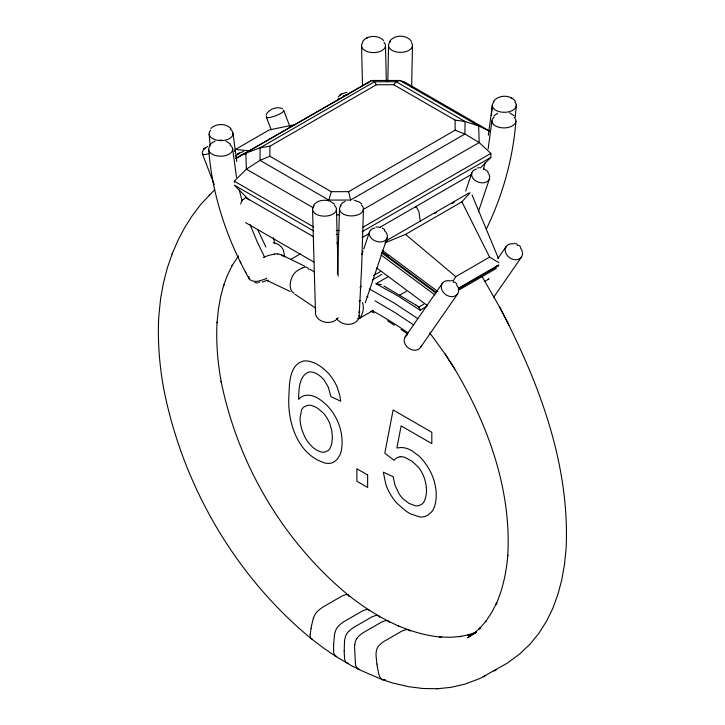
<?xml version="1.0" encoding="UTF-8"?>
<svg xmlns="http://www.w3.org/2000/svg" width="725" height="725" viewBox="0 0 725 725"><rect width="100%" height="100%" fill="white"/><g stroke="black" fill="none" stroke-linecap="round" stroke-linejoin="round"><path stroke-width="1.09" d="M420.31 221.478L418.914 211.727L416.087 206.435L415.353 207.395M480.376 167.973L490.861 157.388L490.861 153.41L479.18 142.544L464.924 134.034L455.101 130.192L348.634 191.663L331.28 191.699L269.845 156.228L269.908 146.205L376.375 84.743L393.729 84.707L455.164 120.169L465.006 121.465L478.627 125.905L489.946 131.334M455.101 130.192L455.164 120.169M338.194 317.641A11.981 9.171 5.6 0 1 324.845 322.127A11.981 9.171 5.6 0 1 315.438 312.892L315.783 310.735M387.848 81.263L388.546 45.512M412.471 45.403L411.655 87.154M339.536 209.153L337.424 273.987M363.461 208.854L361.621 267.489L359.111 316.299M202.148 152.468L203.725 149.105L207.722 146.396M333.636 644.679L333.6 651.376A25.466 13.793 -57.1 0 0 333.763 652.989L335.258 656.043L352.178 666.103L359.627 669.438M333.636 644.616L334.47 635.29A25.493 13.802 -57.1 0 1 334.823 633.369L334.959 632.798A13.884 7.522 -57.1 0 1 335.548 630.886A8.111 4.395 -57.1 0 1 337.333 627.415A9.733 5.274 -57.1 0 1 338.974 625.575A14.989 8.12 -57.1 0 1 340.632 624.08L342.245 622.829A46.173 25.003 -57.1 0 1 343.895 621.669L361.929 611.257A46.173 25.003 -57.1 0 1 363.551 610.522L365.128 609.933A14.989 8.12 -57.1 0 1 366.732 609.535A9.742 5.274 -57.1 0 1 368.237 609.616A8.111 4.395 -57.1 0 1 369.623 610.803M310.218 634.475L311.052 628.348M515.194 117.368L516.327 105.46M488.324 135.303L492.429 104.672M491.378 115.393L492.357 105.361M515.928 121.148C512.992 158.621 502.715 195.424 486.267 229.2M491.958 120.839L488.133 148.933M354.743 644.869L354.824 644.271A13.884 8.482 -63.1 0 1 355.232 642.25A8.111 4.957 -63.1 0 1 356.745 638.616M311.061 628.294L311.433 626.291M311.442 626.246L312.937 619.73A25.493 11.663 -51.3 0 1 313.499 617.954M266.075 115.085C268.332 109.33 276.977 105.932 282.551 108.768M328.588 200.988L331.28 191.699M483.285 169.641L485.206 162.355M361.929 254.412L363.017 251.203M363.733 249.065L369.505 231.955M365.255 302.796L387.177 237.782M465.704 191.056L471.83 172.876M478.364 211.745L489.502 178.703M172.487 253.079L167.375 267.761L163.37 283.267L160.615 298.564L158.884 315.411C157.416 339.028 159.237 362.727 163.207 386.026L163.324 386.679C181.903 483.91 234.383 575.206 310.862 638.362L312.085 638.897M313.508 617.954L313.698 617.428A13.884 6.353 -51.3 0 1 314.469 615.652A8.111 3.716 -51.3 0 1 316.544 612.389M172.052 254.094L178.024 240.229L184.784 227.469L191.844 216.286L200.734 204.45L214.654 189.723M234.374 151.344L235.435 149.45L269.265 129.911L295.474 124.528M453.016 281.327L455.753 276.642L489.583 257.112L498.818 262.658M362.5 41.706C367.086 34.999 378.124 34.827 383.616 40.509M405.076 337.043L442.232 283.475M497.812 258.58L506.141 246.572M389.561 41.497C394.327 34.428 406.761 34.392 411.528 41.479M420.554 347.347L457.692 293.815M493.435 297.531L521.601 256.922M209.607 145.308L211.573 143.052L215.071 141.139M493.498 101.455C498.383 94.567 510.563 94.449 515.43 101.418M313.553 205.302C316.734 200.608 323.287 199.448 328.498 200.716M340.605 205.075L342.581 202.846L345.182 201.36M235.843 155.984L239.141 153.12L243.7 151.489M338.176 96.905L341.466 94.051L347.058 92.238M238.462 255.925L231.991 265.794L232.426 265.06L227.405 275.273L223.273 286.411L223.953 284.39L220.708 296.443L218.397 309.285L217.038 322.843L217.083 322.099C215.932 342.146 217.654 362.246 221.234 381.975L221.116 381.332C237.773 464.045 283.103 541.303 348.272 595.071M393.729 84.707L396.194 81.735L399.964 80.484L405.357 82.423L489.719 131.125M209.172 194.989L209.588 194.527M243.437 199.52L245.576 197.526L245.567 196.511M385.011 242.83L405.529 234.383L461.916 201.822L470.045 192.768M360.044 317.913C363.171 313.553 364.249 307.645 362.509 302.524M234.311 182.419L234.311 181.177L246.391 169.152L260.012 160.361L269.845 156.228M210.839 128.488C216.095 123.168 225.801 123.25 231.048 128.552M493.988 115.846L497.649 113.318M359.972 287.227L361.422 286.212M204.287 148.634L203.725 149.105L205.329 147.782M339.789 95.165L341.466 94.051M418.397 307.101L419.476 307.581L420.201 310.2L426.889 306.331M475.491 632.807L467.652 637.692L475.972 632.01L473.044 634.293L480.657 627.46L479.098 629.082L485.958 621.126L485.523 621.742L491.568 612.716L496.761 602.683L496.081 604.297C502.914 588.782 506.422 572.034 507.808 555.187L507.763 555.676C511.605 489.638 488.034 424.859 454.629 368.844M267.425 280.892L268.549 280.24M236.096 158.331L371.689 80.484L399.964 80.484L478.627 125.905L479.18 142.544L363.08 209.57M376.375 84.743L374.417 81.78L260.094 147.791L260.012 160.361L328.824 200.082L350.601 200.037L464.924 134.034L465.006 121.465L396.194 81.735L374.417 81.78L371.689 80.484L236.341 158.277M290.68 259.468L300.395 253.859M363.116 227.161L490.861 153.41M362.147 231.71L490.861 157.388M362.138 237.583L368.481 233.912M380.38 227.043L471.631 174.363M385.609 241.126L468.83 193.077M385.646 241.878L387.603 240.754M434.592 213.621L436.55 212.488M452.219 203.444L454.176 202.32M373.565 275.5L380.253 271.639M372.541 279.787L381.912 274.376M420.201 310.2L397.59 295.737L375.994 283.729L387.748 276.95M359.138 318.565L373.284 310.391M399.529 295.247L406.335 291.314M418.733 307.11L423.799 304.183M458.862 287.907L498.728 264.888M458.889 288.668L498.746 265.658M459.306 289.782L496.308 268.422M484.309 281.572L489.04 278.926M377.317 666.61L378.794 673.978A25.466 17.219 -70.5 0 0 379.383 675.899L380.697 678.41L382.302 679.642L393.539 683.222L408.692 686.702L422.593 688.469L437.048 688.75L450.76 687.391L464.761 684.201L479.941 678.482L507.264 663.158L519.635 654.022L530.011 644.153L538.811 633.396L546.75 620.808L552.758 608.502L557.924 594.301L561.748 579.9L564.476 564.585L566.153 547.964C569.877 463.03 538.331 380.843 499.462 306.802L482.143 276.687M263.229 257.547L268.196 255.526L274.603 254.013M494.024 671.024L496.589 669.646M483.194 676.887L485.759 675.51M367.04 37.881L366.46 38.171L367.91 37.446M476.216 632.164L472.22 634.167L475.165 632.735M302.842 267.706L299.833 269.238A34.157 19.72 -60 0 0 297.848 270.461C290.915 273.842 286.665 289.058 294.033 293.172M496.543 266.22L498.664 265.468M476.262 632.209L467.888 635.109L470.815 634.312L459.442 636.677L461.381 636.369L450.606 637.275L439.386 636.94L441.317 637.166C426.4 635.725 411.854 631.647 398.097 625.738L398.668 625.983C380.353 618.053 363.488 607.124 347.873 594.754M262.251 282.043L263.275 281.789A7.64 3.516 -8.4 0 0 266.646 280.194M385.392 679.688L382.456 679.697L357.797 669.057L355.821 665.768A25.466 15.56 -63.1 0 1 355.44 663.982L354.57 646.899A25.493 15.578 -63.1 0 1 354.743 644.869M259.922 280.802L265.241 279.025A12.615 6.38 -17.2 0 0 266.818 278.183M488.686 279.016L488.179 279.098M269.908 146.205L260.094 147.791L245.829 153.147L246.391 169.152L313.399 207.839M376.103 226.934L380.29 227.269M477.548 167.928L479.461 167.702M437.048 688.75L437.837 688.678M348.317 663.303L346.106 662.614L344.801 659.795A25.466 14.699 -60 0 1 344.52 658.055L344.185 651.132M259.369 282.388L258.743 282.388M221.977 140.233L219.222 140.215M336.808 656.388L335.322 656.08L323.232 647.797L311.261 638.689M403.145 82.414L405.357 82.423L405.357 83.665M336.246 230.487L339.563 230.496M336.246 234.474L338.457 234.474M336.717 243.038L338.484 243.038M375.994 283.729L381.386 284.671M336.364 214.827L339.753 214.899M257.719 283.022L254.747 282.632M277.883 253.895L280.883 254.647L283.076 256.278M235.435 149.45L250.922 150.963M354.362 200.308L359.21 201.976L361.576 203.87M514.27 243.228L517.215 244.18M451.476 280.385L452.164 280.602M267.144 280.502L290.045 291.432M281.798 255.01L304.6 266.129M329.947 201.188L334.524 204.106M483.412 168.363L488.133 171.689M226.064 141.203L230.632 144.148M512.213 98.274L510.826 97.63L511.451 97.92M509.539 112.846L514.143 115.801M369.433 288.985L393.539 302.66L417.736 318.565M366.941 296.462L367.965 296.996M370.919 311.27L373.882 312.883M383.96 286.013L416.177 305.216M375.07 300.83L394.627 312.33L413.694 324.927M382.238 227.967L384.893 229.78M381.785 252.264L386.09 254.693M387.685 255.59L388.165 255.862M234.311 181.177L313.771 227.052M313.771 231.03L234.311 185.156L249.01 199.919M245.576 197.526L313.68 236.848M245.594 222.611L313.798 261.988M309.729 269.102L314.333 271.938M294.921 294.241L315.701 308.161M387.576 320.876L394.337 325.099M416.096 305.162L419.05 307.083M400.943 329.422L407.577 333.935M382.202 250.216L437.982 291.649M382.147 252.209L436.133 292.302M382.03 253.043L436.015 293.136M380.951 254.856L434.937 294.948M376.737 267.969L427.342 305.551M518.774 245.141L520.758 247.017M454.865 282.043L456.85 283.91M405.529 234.383L455.753 276.642M310.817 638.317L310.191 635.997A25.466 11.654 -51.3 0 1 310.218 634.475M429.735 332.857L445.222 354.172L454.738 368.989L445.114 353.963M209.897 146.296A11.981 6.915 0 0 0 208.755 149.948C212.198 195.27 226.998 239.241 249.146 278.79M499.344 306.593L509.05 325.199M264.516 256.913L257.275 241.996L249.998 224.397M245.295 271.585L245.875 272.718M240.211 261.698L240.8 262.84M461.916 201.822L489.583 257.112M265.903 247.098L257.629 229.535M472.084 195.07L498.501 258.562M283.212 249.889L281.608 247.216L279.243 245.059A14.681 11.238 43 0 0 273.162 242.703M283.683 110.427L289.801 126.304M266.347 117.115L271.259 129.875M202.438 154.008L214.219 184.603M283.403 250.379L284.753 257.003M239.232 189.932L241.978 200.381M273.37 237.646L274.702 243.129M348.634 191.663L350.601 200.037M236.513 177.29L232.607 148.634A11.981 6.915 0 0 0 229.97 144.937M236.731 161.584L233.015 133.173M359.247 300.648L359.428 301.799M377.308 666.547L376.937 664.118M376.928 664.055L376.103 656.252A25.493 17.237 -70.5 0 1 376.058 654.077L376.085 653.452A13.884 9.389 -70.5 0 1 376.302 651.358A8.111 5.483 -70.5 0 1 377.526 647.597A9.733 6.579 -70.5 0 1 378.967 645.658A14.989 10.132 -70.5 0 1 380.507 644.099L382.039 642.812A46.173 31.22 -70.5 0 1 383.643 641.625L401.668 631.212A46.173 31.22 -70.5 0 1 403.345 630.505L404.994 629.952A14.989 10.141 -70.5 0 1 406.725 629.617A9.742 6.588 -70.5 0 1 408.438 629.798M209.117 134.234L210.214 145.48M315.511 312.892L312.538 209.289M338.176 276.18L336.472 209.181M362.518 86.456L361.558 45.838M386.316 81.282L385.483 45.539M344.185 651.077L344.52 641.444A25.493 14.717 -60 0 1 344.783 639.468L344.892 638.879A13.884 8.02 -60 0 1 345.39 636.912A8.111 4.685 -60 0 1 347.039 633.351A9.733 5.619 -60 0 1 348.625 631.493M367.747 82.324L367.747 83.819M372.124 310.563A254.529 156.12 37.2 0 1 408.103 332.92M411.492 42.721A11.981 6.915 0 0 1 399.439 52.345A11.981 6.915 0 0 1 390.467 41.66M383.951 42.304A11.972 6.915 0 0 1 373.774 52.599A11.972 6.915 0 0 1 362.835 42.567M514.36 117.577A11.972 6.915 0 0 1 511.333 126.431A11.972 6.915 0 0 1 495.71 126.014A11.972 6.915 0 0 1 494.133 117.033M494.124 101.817A11.981 6.915 0 0 0 492.429 106.068A11.981 6.915 0 0 0 505.47 112.275A11.981 6.915 0 0 0 516.263 104.753M514.922 102.153A11.981 6.915 0 0 1 516.282 104.744M314.197 205.737A11.981 6.915 0 0 0 323.368 216.132A11.981 6.915 0 0 0 334.805 212.742A11.981 6.915 0 0 0 334.37 205.329M359.165 315.348A12.026 9.516 10.7 0 1 350.229 324.229A12.026 9.516 10.7 0 1 336.654 318.502M361.313 205.048A11.972 6.915 0 0 1 359.727 214.029A11.972 6.915 0 0 1 344.103 214.446A11.972 6.915 0 0 1 341.094 205.583M230.124 129.177A11.972 6.915 0 0 1 229.898 138.375A11.972 6.915 0 0 1 214.038 139.3A11.972 6.915 0 0 1 210.631 130.319M259.913 280.983A11.981 6.054 -17.2 0 1 248.929 276.624M232.589 148.634A11.981 6.915 0 0 1 221.796 156.156A11.981 6.915 0 0 1 208.737 149.948M241.806 201.115A11.537 9.053 -33.6 0 1 243.147 199.321M240.646 204.033A17.862 13.558 -35.6 0 1 241.905 201.169M520.45 247.95A9.307 7.332 34.7 0 1 517.949 259.487A9.307 7.332 34.7 0 1 505.452 252.055A9.307 7.332 34.7 0 1 513.581 243.863M517.097 245.132A9.307 7.332 34.7 0 1 517.886 245.612M456.542 284.843A9.307 7.332 34.7 0 1 453.778 296.452A9.307 7.332 34.7 0 1 441.407 288.396A9.307 7.332 34.7 0 1 450.578 280.965M453.188 282.025A9.307 7.332 34.7 0 1 453.977 282.514M421.37 345.408A9.298 7.359 35.9 0 1 408.519 348.118A9.298 7.359 35.9 0 1 407.124 335.068M487.78 172.541A9.307 6.77 18.6 0 1 485.85 182.265A9.307 6.77 18.6 0 1 472.899 178.223A9.307 6.77 18.6 0 1 476.461 169.007M384.332 230.55A9.307 6.77 18.6 0 1 384.15 241.072A9.307 6.77 18.6 0 1 370.548 237.265A9.307 6.77 18.6 0 1 374.943 227.922M359.817 311.777A9.298 6.951 17.1 0 1 358.685 312.158M360.252 300.467A9.298 6.951 17.1 0 1 360.715 300.83M389.425 622.44A8.111 4.957 -63.1 0 0 387.685 620.763A9.742 5.954 -63.1 0 0 386.044 620.709A14.989 9.162 -63.1 0 0 384.377 621.062L382.773 621.624A46.173 28.221 -63.1 0 0 381.123 622.34L363.089 632.753A46.173 28.212 -63.1 0 0 361.458 633.922L359.953 635.136A14.989 9.162 -63.1 0 0 358.277 636.722A9.733 5.945 -63.1 0 0 356.782 638.643M408.465 629.735A8.111 5.483 -70.5 0 1 410.196 631.094M348.625 631.484A14.989 8.655 -60 0 1 350.266 629.971L351.852 628.711A46.173 26.662 -60 0 1 353.492 627.542L371.526 617.129A46.173 26.662 -60 0 1 373.167 616.404L374.752 615.824A14.989 8.655 -60 0 1 376.393 615.452A9.742 5.619 -60 0 1 377.942 615.561M379.701 617.31A13.893 8.02 -60 0 0 379.628 617.147A8.111 4.685 -60 0 0 377.979 615.498M316.571 612.408A9.733 4.459 -51.3 0 1 318.293 610.631A14.989 6.86 -51.3 0 1 320.024 609.181L321.664 607.958A46.173 21.134 -51.3 0 1 323.341 606.816L341.375 596.403A46.173 21.134 -51.3 0 1 342.979 595.651L344.511 595.035A14.989 6.86 -51.3 0 1 346.061 594.591A9.742 4.459 -51.3 0 1 347.447 594.591M348.816 596.322A13.893 6.353 -51.3 0 0 348.707 595.887A8.111 3.716 -51.3 0 0 347.483 594.527M235.516 158.53A9.307 3.444 -13.6 0 1 236.522 157.343M240.147 155.259A9.307 3.444 -13.6 0 1 246.437 153.646M337.623 100.585A9.307 3.444 -13.6 0 1 338.856 98.265M343.278 95.863A9.307 3.444 -13.6 0 1 347.846 94.685M208.764 153.682A9.307 1.994 -21.1 0 1 202.764 153.238M283.267 110.164A9.307 1.994 -21.1 0 1 275.319 115.9A9.307 1.994 -21.1 0 1 266.673 116.344M302.842 267.761A9.67 5.583 -60 0 1 308.696 269.256M360.053 317.94A9.189 3.716 82.6 0 1 357.778 318.42M274.603 254.067A14.446 11.972 -35.1 0 1 277.874 253.922M400.109 456.813A25.266 14.591 60 0 0 394.083 460.257L384.794 453.216L393.122 409.951L431.819 432.29L431.819 443.6L401.124 425.883L396.892 447.996L401.387 447.479L405.085 447.959A32.897 18.995 60 0 1 411.755 450.678L419.032 456.079A31.51 18.197 60 0 1 424.397 462.015L427.315 466.202A37.754 21.795 60 0 1 429.998 470.833L430.804 472.419A34.293 19.802 60 0 1 433.985 480.439C436.423 488.741 437.248 497.867 434.647 506.24A40.573 23.427 60 0 1 431.393 512.14L427.904 515.185L424.569 516.599A33.395 19.276 60 0 1 419.503 516.88L410.595 513.88A50.813 29.335 60 0 1 406.299 511.333L396.91 503.241A32.353 18.678 60 0 1 391.192 495.601A33.749 19.484 60 0 1 389.561 492.801A32.136 18.551 60 0 1 385.782 484.191L383.326 472.165L393.122 476.688L395.053 485.451L399.013 493.752A19.892 11.482 60 0 0 403.2 498.945L408.982 503.377L415.171 505.751A21.723 12.543 60 0 0 418.932 505.597L421.551 504.364A24.867 14.364 60 0 0 424.125 501.537C427.904 493.816 426.681 484.463 423.817 476.624A21.922 12.66 60 0 0 421.198 471.313A20.708 11.953 60 0 0 417.817 466.583L411.918 461.154L404.777 457.348A21.687 12.524 60 0 0 400.1 456.804M298.609 397.717L298.591 399.421C301.555 395.605 306.784 394.382 311.333 395.596A33.087 19.104 60 0 1 316.843 397.626C334.733 407.822 345.028 430.269 341.357 450.506A42.965 24.804 60 0 1 339.663 455.481L337.098 459.46L333.835 462.079A32.027 18.487 60 0 1 329.875 463.302A33.006 19.058 60 0 1 325.362 463.148C298.455 455.327 287.743 423.735 288.795 398.206C289.52 385.573 288.305 364.883 303.847 360.896C313.445 360.407 321.972 366.669 328.353 373.266A28.764 16.602 60 0 1 333.409 379.945A28.665 16.548 60 0 1 337.288 387.467L339.798 395.524L340.714 401.179L330.917 396.657L328.298 387.105L324.438 380.534A18.025 10.404 60 0 0 320.704 376.538L317.922 374.472A23.372 13.494 60 0 0 316.009 373.393A21.079 12.171 60 0 0 308.578 372.106C298.936 376.221 299.062 388.863 298.609 397.717M332.385 437.465L331.751 444.035L329.866 448.693A22.529 13.005 60 0 1 327.908 450.742L324.256 452.183A19.276 11.129 60 0 1 320.74 451.865L317.632 450.615A22.412 12.941 60 0 1 308.324 442.468A21.795 12.579 60 0 1 304.527 436.251L302.271 430.732A32.199 18.596 60 0 1 300.041 418.162L301.564 410.006A22.14 12.778 60 0 1 304.246 406.743L307.998 405.284A21.487 12.407 60 0 1 312.348 405.71L315.574 407.051A28.012 16.177 60 0 1 318.157 408.61L322.87 412.634A19.892 11.482 60 0 1 326.214 416.839L326.821 417.772A21.922 12.66 60 0 1 328.507 420.754A21.333 12.316 60 0 1 329.902 423.88L331.76 430.46L332.385 437.465M238.498 153.537L237.456 154.244L239.141 153.12L238.498 153.537M367.647 474.993L356.872 468.767L356.872 481.21L367.647 487.436L367.647 474.993"/></g></svg>
